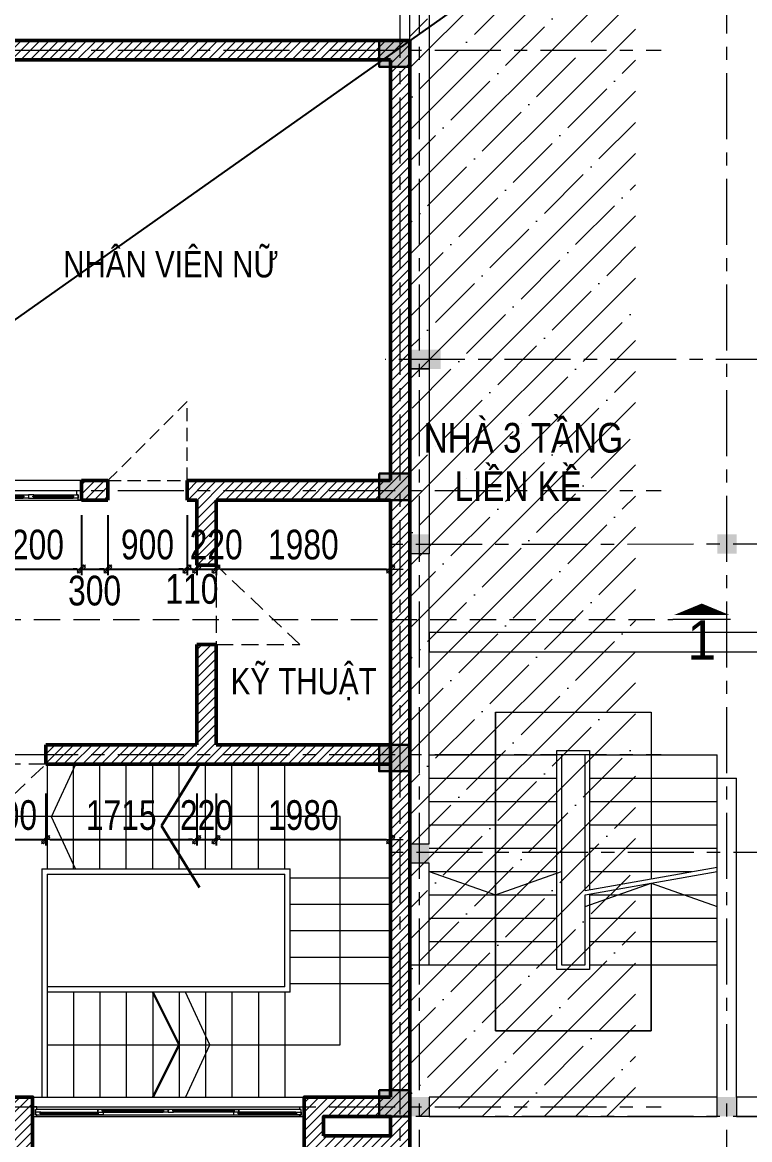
# Model space of a CAD drawing. Header units: millimetres. Extents: x 1109421 to 1726579, y -247837 to 144927.
# Drawn here: x 1584043 to 1592302, y -213094 to -200406 of the extents above; entities that cross this region are included whole.
import ezdxf
from ezdxf.enums import TextEntityAlignment as Align

# ---------------------------------------------------------------- set-up
doc = ezdxf.new("R2010")
doc.units = ezdxf.units.MM
doc.header["$LTSCALE"] = 600
doc.header["$MEASUREMENT"] = 0
for name, pattern in [('00_Hidden', [2.4, 1.6, -0.8]), ('CENTER', [2, 1.25, -0.25, 0.25, -0.25]), ('HIDDEN', [0.375, 0.25, -0.125])]:
    doc.linetypes.add(name, pattern=pattern)
doc.layers.get('0').update_dxf_attribs({"lineweight": 0})
doc.layers.get('Defpoints').update_dxf_attribs({"lineweight": 0})
for name, color, linetype, lineweight in [('0.15_Cua', 144, 'Continuous', 15), ('cat1', 30, 'Continuous', 50), ('cat2', 22, 'Continuous', 30), ('dim', 144, 'Continuous', 13), ('hatch1', 136, 'Continuous', 9), ('LC Dim', 8, 'Continuous', 18), ('LC Khac', 4, 'Continuous', 9), ('LC MANH DUT', 35, 'HIDDEN', 5), ('LC Text2', 7, 'Continuous', 25), ('Noi that', 35, 'Continuous', 9), ('thay1', 63, 'Continuous', 18), ('truc', 76, 'CENTER', 9)]:
    doc.layers.add(name, color=color, linetype=linetype, lineweight=lineweight)
doc.layers.add('KCS_Plotter', color=11, linetype='Continuous', plot=False)
doc.styles.add('HOATBIF', font='hoatbif.shx', dxfattribs={"width": 0.8})
doc.styles.add('LC 1', font='VHAVANB.TTF')
doc.styles.add('T2', font='VHARIAL.TTF', dxfattribs={"width": 0.8})
doc.dimstyles.new('1-135', dxfattribs={"dimscale": 135, "dimtxt": 2.5, "dimasz": 0.35, "dimexe": 0.5, "dimexo": 0, "dimgap": 0.8, "dimtad": 1, "dimdec": 0, "dimzin": 0, "dimdsep": 46, "dimtxsty": 'HOATBIF', "dimblk1": 'DOT', "dimblk2": 'DOT', "dimsah": 1, "dimcen": -1, "dimdle": 1, "dimclrd": 256, "dimclre": 256, "dimclrt": 4, "dimadec": 3, "dimazin": 2, "dimtfac": 0.333333, "dimtdec": 0, "dimtix": 1, "dimtmove": 2, "dimatfit": 3, "dimldrblk": 'DOT', "dimfxl": 1, "dimtvp": 0.833333, "dimtolj": 1, "dimtzin": 0, "dimarcsym": 0})

# ---------------------------------------------------------------- blocks, each defined once
blk = doc.blocks.new('t 2')
at = {"layer": 'LC Khac'}
for points in [[(-3600, -7448), (-3600, -7228), (-3250, -7228), (-3250, -7448)], [(-3380, -9544), (-3600, -9544), (-3600, -9324), (-3380, -9324)], [(110, -9544), (-110, -9544), (-110, -9324), (110, -9324)], [(-3380, -13058), (-3600, -13058), (-3600, -12838), (-3380, -12838)], [(-3380, -15934), (-3600, -15934), (-3600, -15714), (-3380, -15714)], [(110, -15934), (-110, -15934), (-110, -15714), (110, -15714)]]:
    blk.add_hatch(color=256, dxfattribs=at).paths.add_polyline_path(points)
at = {"layer": 'LC Khac', "ltscale": 5}
for p, q in [((-2630, -11344), (-2630, -14964)), ((-3380, -11829), (-1930, -11829)), ((-1880, -11829), (-1880, -14214)), ((-1880, -11829), (-1880, -11829)), ((-1610, -11829), (-1880, -11829)), ((-1610, -13369), (-1610, -11829)), ((-1560, -11829), (-110, -11829)), ((-110, -12094), (-110, -11829)), ((-3380, -12094), (-1930, -12094)), ((-1880, -12094), (-1880, -12094)), ((-1560, -12094), (-110, -12094)), ((-110, -15714), (-110, -12094)), ((-110, -12094), (110, -12094)), ((110, -15714), (110, -12094)), ((-3380, -12359), (-1930, -12359)), ((-1880, -12359), (-1880, -12359)), ((-1560, -12359), (-110, -12359)), ((-3380, -12624), (-1930, -12624)), ((-1560, -12624), (-110, -12624)), ((-3380, -12889), (-1930, -12889)), ((-1560, -12889), (-110, -12889)), ((-3380, -13154), (-1930, -13154)), ((-1610, -13369), (-110, -13104)), ((-1610, -13419), (-110, -13154)), ((-1560, -13154), (-398, -13154)), ((-3380, -13419), (-1930, -13419)), ((-1610, -14214), (-1610, -13419)), ((-1560, -13419), (-110, -13419)), ((-860, -14964), (-860, -13419)), ((-3380, -13684), (-1930, -13684)), ((-1560, -13684), (-110, -13684)), ((-3380, -13949), (-1930, -13949)), ((-1560, -13949), (-110, -13949)), ((-3380, -14214), (-1930, -14214)), ((-1880, -14214), (-1610, -14214)), ((-1560, -14214), (-110, -14214)), ((-1560, -14214), (-110, -14214)), ((-2630, -14964), (-860, -14964))]:
    blk.add_line(p, q, dxfattribs=at)
for points in [[(-3381, -7444), (-3601, -7444), (-3601, -1637), (-3381, -1637)], [(-3601, -7444), (-3380, -7444), (-3380, -9544), (-3601, -9544)], [(-3600, -12838), (-3380, -12838), (-3380, -9544), (-3600, -9544)], [(-3600, -13058), (-3600, -14214), (-3380, -14214), (-3380, -13058)], [(-3380, -15934), (-110, -15934), (-110, -15714), (-3380, -15714)], [(110, -15934), (1145, -15934), (1145, -15714), (110, -15714)]]:
    blk.add_lwpolyline(points, close=True, dxfattribs=at)
for points in [[(2019, -10438), (-3380, -10438), (-3380, -10658), (2019, -10658)], [(-860, -13287), (-860, -14964), (-2630, -14964), (-2630, -11344), (-860, -11344), (-860, -13236)], [(-1560, -13411), (-1560, -14264), (-1930, -14264), (-1930, -11779), (-1560, -11779), (-1560, -13360)], [(-3380, -13154), (-2630, -13419), (-1880, -13154)], [(-1610, -13552), (-860, -13287), (-110, -13552)]]:
    blk.add_lwpolyline(points, dxfattribs=at)
at = {"layer": 'truc'}
for p, q in [((-3490, -16837), (-3490, 0)), ((0, -16837), (0, 0)), ((1825, -7337), (-3881, -7338)), ((2019, -9437), (-3881, -9438)), ((2023, -12938), (-3881, -12938)), ((2019, -15934), (-3600, -15934))]:
    blk.add_line(p, q, dxfattribs=at)
blk = doc.blocks.new('*U611')
for p, q in [((50, 0), (3035, 0)), ((50, -110), (3035, -110)), ((95, -20), (741, -20)), ((801, -50), (1482, -50)), ((801, -80), (1482, -80)), ((2284, -50), (1602, -50)), ((2284, -80), (1602, -80)), ((2990, -20), (2344, -20)), ((2990, -50), (2344, -50))]:
    blk.add_line(p, q)
at = {"color": 8, "lineweight": 5}
for p, q in [((50, -20), (3035, -20)), ((3035, -80), (50, -80)), ((95, -30), (741, -30)), ((95, -40), (741, -40)), ((95, -50), (741, -50)), ((801, -60), (1482, -60)), ((801, -70), (1482, -70)), ((2284, -60), (1602, -60)), ((2284, -70), (1602, -70)), ((2990, -30), (2344, -30)), ((2990, -40), (2344, -40))]:
    blk.add_line(p, q, dxfattribs=at)
for points in [[(50, -20), (35, -20), (35, -80), (50, -80), (50, -110), (0, -110), (0, 0), (0, 0), (0, 0), (50, 0), (50, -20), (35, -20)], [(3035, -20), (3050, -20), (3050, -80), (3035, -80), (3035, -110), (3085, -110), (3085, 0), (3085, 0), (3085, 0), (3035, 0), (3035, -20), (3050, -20)], [(95, -40), (95, -50), (35, -50), (35, -20), (95, -20), (95, -30), (85, -30), (85, -40), (95, -40)], [(741, -40), (741, -50), (801, -50), (801, -20), (741, -20), (741, -30), (751, -30), (751, -40), (741, -40)], [(801, -70), (801, -80), (741, -80), (741, -50), (801, -50), (801, -60), (791, -60), (791, -70), (801, -70)], [(741, -50), (741, -80), (756, -80)], [(1482, -70), (1482, -80), (1542, -80), (1542, -50), (1482, -50), (1482, -60), (1492, -60), (1492, -70), (1482, -70)], [(1542, -50), (1542, -80), (1527, -80)], [(1542, -50), (1542, -80), (1557, -80)], [(1602, -70), (1602, -80), (1542, -80), (1542, -50), (1602, -50), (1602, -60), (1592, -60), (1592, -70), (1602, -70)], [(2344, -40), (2344, -50), (2284, -50), (2284, -20), (2344, -20), (2344, -30), (2334, -30), (2334, -40), (2344, -40)], [(2284, -70), (2284, -80), (2344, -80), (2344, -50), (2284, -50), (2284, -60), (2294, -60), (2294, -70), (2284, -70)], [(2344, -50), (2344, -80), (2329, -80)], [(2990, -40), (2990, -50), (3050, -50), (3050, -20), (2990, -20), (2990, -30), (3000, -30), (3000, -40), (2990, -40)]]:
    blk.add_lwpolyline(points)
for centre, start, end in [((94, -32), 14.2151, 83.5658), ((94, -38), 276.4342, 345.7849), ((742, -32), 96.4342, 165.7849), ((742, -38), 194.2151, 263.5658), ((800, -62), 14.2151, 83.5658), ((800, -68), 276.4342, 345.7849), ((1483, -62), 96.4342, 165.7849), ((1483, -68), 194.2151, 263.5658), ((1602, -62), 14.2151, 83.5658), ((1602, -68), 276.4342, 345.7849), ((2285, -62), 96.4342, 165.7849), ((2285, -68), 194.2151, 263.5658), ((2343, -32), 14.2151, 83.5658), ((2343, -38), 276.4342, 345.7849), ((2991, -32), 96.4342, 165.7849), ((2991, -38), 194.2151, 263.5658)]:
    blk.add_arc(centre, 8.25, start, end, dxfattribs=at)
blk = doc.blocks.new('DOT')
at = {"layer": 'dim'}
for p, q in [((-3, 0), (3, 0)), ((-1, -1), (1, 1))]:
    blk.add_line(p, q, dxfattribs=at)
blk.add_lwpolyline([(0.5, 1), (-1, -0.5), (-0.5, -1), (1, 0.5)], close=True, dxfattribs=at)
blk = doc.blocks.new('*D1404')
at = {"layer": 'Defpoints', "color": 0, "transparency": 16777216}
for p in [(1583514, -206003), (1584714, -206003), (1584714, -206615)]:
    blk.add_point(p, dxfattribs=at)
at = {"layer": 'dim', "lineweight": -2, "transparency": 16777216}
for p, q in [((1583514, -206003), (1583514, -206682)), ((1584714, -206003), (1584714, -206682)), ((1583561, -206615), (1584667, -206615))]:
    blk.add_line(p, q, dxfattribs=at)
at = {"layer": 'dim', "lineweight": -2, "transparency": 16777216, "xscale": 47.25, "yscale": 47.25, "zscale": 47.25, "rotation": 180}
blk.add_blockref('DOT', (1583514, -206615), dxfattribs=at)
at = {"layer": 'dim', "lineweight": -2, "transparency": 16777216, "xscale": 47.25, "yscale": 47.25, "zscale": 47.25}
blk.add_blockref('DOT', (1584714, -206615), dxfattribs=at)
at = {"layer": 'dim', "color": 4, "transparency": 16777216, "insert": (1584114, -206338), "char_height": 337.5, "attachment_point": 5, "style": 'HOATBIF'}
blk.add_mtext('\\A1;1200', dxfattribs=at)
blk = doc.blocks.new('_Dot')
at = {"color": 0, "linetype": 'ByBlock', "lineweight": -2}
blk.add_line((-0.5, 0), (-1, 0), dxfattribs=at)
at = {"color": 0, "linetype": 'ByBlock', "const_width": 0.5}
blk.add_lwpolyline([(-0.25, 0, 1), (0.25, 0, 1)], format="xyb", close=True, dxfattribs=at)
blk = doc.blocks.new('*D1405')
at = {"layer": 'Defpoints', "color": 0, "transparency": 16777216}
for p in [(1584714, -206003), (1585014, -206003), (1585014, -206615)]:
    blk.add_point(p, dxfattribs=at)
at = {"layer": 'dim', "lineweight": -2, "transparency": 16777216}
for p, q in [((1584714, -206003), (1584714, -206682)), ((1585014, -206003), (1585014, -206682)), ((1584667, -206615), (1584619, -206615)), ((1584714, -206615), (1585014, -206615)), ((1585061, -206615), (1585108, -206615))]:
    blk.add_line(p, q, dxfattribs=at)
at = {"layer": 'dim', "lineweight": -2, "transparency": 16777216, "xscale": 47.25, "yscale": 47.25, "zscale": 47.25}
blk.add_blockref('DOT', (1584714, -206615), dxfattribs=at)
at = {"layer": 'dim', "lineweight": -2, "transparency": 16777216, "xscale": 47.25, "yscale": 47.25, "zscale": 47.25, "rotation": 180}
blk.add_blockref('DOT', (1585014, -206615), dxfattribs=at)
at = {"layer": 'dim', "color": 4, "transparency": 16777216, "insert": (1584864, -206861), "char_height": 337.5, "attachment_point": 5, "style": 'HOATBIF'}
blk.add_mtext('\\A1;300', dxfattribs=at)
blk = doc.blocks.new('*D1406')
at = {"layer": 'Defpoints', "color": 0, "transparency": 16777216}
for p in [(1585014, -206003), (1585914, -206003), (1585914, -206615)]:
    blk.add_point(p, dxfattribs=at)
at = {"layer": 'dim', "lineweight": -2, "transparency": 16777216}
for p, q in [((1585014, -206003), (1585014, -206682)), ((1585914, -206003), (1585914, -206682)), ((1584967, -206615), (1584919, -206615)), ((1585014, -206615), (1585914, -206615)), ((1585961, -206615), (1586008, -206615))]:
    blk.add_line(p, q, dxfattribs=at)
at = {"layer": 'dim', "lineweight": -2, "transparency": 16777216, "xscale": 47.25, "yscale": 47.25, "zscale": 47.25}
blk.add_blockref('DOT', (1585014, -206615), dxfattribs=at)
at = {"layer": 'dim', "lineweight": -2, "transparency": 16777216, "xscale": 47.25, "yscale": 47.25, "zscale": 47.25, "rotation": 180}
blk.add_blockref('DOT', (1585914, -206615), dxfattribs=at)
at = {"layer": 'dim', "color": 4, "transparency": 16777216, "insert": (1585464, -206338), "char_height": 337.5, "attachment_point": 5, "style": 'HOATBIF'}
blk.add_mtext('\\A1;900', dxfattribs=at)
blk = doc.blocks.new('*D1407')
at = {"layer": 'Defpoints', "color": 0, "transparency": 16777216}
for p in [(1585914, -206003), (1586024, -206003), (1586024, -206615)]:
    blk.add_point(p, dxfattribs=at)
at = {"layer": 'dim', "lineweight": -2, "transparency": 16777216}
for p, q in [((1585914, -206003), (1585914, -206682)), ((1586024, -206003), (1586024, -206682)), ((1585867, -206615), (1585819, -206615)), ((1585914, -206615), (1586024, -206615)), ((1586071, -206615), (1586118, -206615))]:
    blk.add_line(p, q, dxfattribs=at)
at = {"layer": 'dim', "lineweight": -2, "transparency": 16777216, "xscale": 47.25, "yscale": 47.25, "zscale": 47.25}
blk.add_blockref('DOT', (1585914, -206615), dxfattribs=at)
at = {"layer": 'dim', "lineweight": -2, "transparency": 16777216, "xscale": 47.25, "yscale": 47.25, "zscale": 47.25, "rotation": 180}
blk.add_blockref('DOT', (1586024, -206615), dxfattribs=at)
at = {"layer": 'dim', "color": 4, "transparency": 16777216, "insert": (1585969, -206842), "char_height": 337.5, "attachment_point": 5, "style": 'HOATBIF'}
blk.add_mtext('\\A1;110', dxfattribs=at)
blk = doc.blocks.new('*D1408')
at = {"layer": 'Defpoints', "color": 0, "transparency": 16777216}
for p in [(1586024, -206003), (1586244, -206003), (1586244, -206615)]:
    blk.add_point(p, dxfattribs=at)
at = {"layer": 'dim', "lineweight": -2, "transparency": 16777216}
for p, q in [((1586024, -206003), (1586024, -206682)), ((1586244, -206003), (1586244, -206682)), ((1585977, -206615), (1585929, -206615)), ((1586024, -206615), (1586244, -206615)), ((1586291, -206615), (1586338, -206615))]:
    blk.add_line(p, q, dxfattribs=at)
at = {"layer": 'dim', "lineweight": -2, "transparency": 16777216, "xscale": 47.25, "yscale": 47.25, "zscale": 47.25}
blk.add_blockref('DOT', (1586024, -206615), dxfattribs=at)
at = {"layer": 'dim', "lineweight": -2, "transparency": 16777216, "xscale": 47.25, "yscale": 47.25, "zscale": 47.25, "rotation": 180}
blk.add_blockref('DOT', (1586244, -206615), dxfattribs=at)
at = {"layer": 'dim', "color": 4, "transparency": 16777216, "insert": (1586244, -206338), "char_height": 337.5, "attachment_point": 5, "style": 'HOATBIF'}
blk.add_mtext('\\A1;220', dxfattribs=at)
blk = doc.blocks.new('*D1409')
at = {"layer": 'Defpoints', "color": 0, "transparency": 16777216}
for p in [(1586244, -206003), (1588224, -206003), (1588224, -206615)]:
    blk.add_point(p, dxfattribs=at)
at = {"layer": 'dim', "lineweight": -2, "transparency": 16777216}
for p, q in [((1586244, -206003), (1586244, -206682)), ((1588224, -206003), (1588224, -206682)), ((1586291, -206615), (1588177, -206615))]:
    blk.add_line(p, q, dxfattribs=at)
at = {"layer": 'dim', "lineweight": -2, "transparency": 16777216, "xscale": 47.25, "yscale": 47.25, "zscale": 47.25, "rotation": 180}
blk.add_blockref('DOT', (1586244, -206615), dxfattribs=at)
at = {"layer": 'dim', "lineweight": -2, "transparency": 16777216, "xscale": 47.25, "yscale": 47.25, "zscale": 47.25}
blk.add_blockref('DOT', (1588224, -206615), dxfattribs=at)
at = {"layer": 'dim', "color": 4, "transparency": 16777216, "insert": (1587234, -206338), "char_height": 337.5, "attachment_point": 5, "style": 'HOATBIF'}
blk.add_mtext('\\A1;1980', dxfattribs=at)
blk = doc.blocks.new('*U600')
for p, q in [((35, 0), (1165, 0)), ((50, -110), (1150, -110)), ((660, -20), (1105, -20)), ((660, -60), (1105, -60))]:
    blk.add_line(p, q)
at = {"color": 8, "lineweight": 5}
for p, q in [((95, -20), (540, -20)), ((95, -35), (540, -35)), ((95, -45), (540, -45)), ((95, -60), (540, -60)), ((660, -20), (1105, -20)), ((660, -35), (1105, -35)), ((660, -45), (1105, -45)), ((660, -60), (1105, -60))]:
    blk.add_line(p, q, dxfattribs=at)
for points in [[(0, 0), (35, 0), (35, -60), (50, -60), (50, -110), (0, -110), (0, 0)], [(1200, 0), (1165, 0), (1165, -60), (1150, -60), (1150, -110), (1200, -110), (1200, 0)], [(660, -45), (660, -60), (600, -60), (600, -20), (660, -20), (660, -35), (650, -35), (650, -45), (660, -45)], [(1105, -45), (1105, -60), (1165, -60), (1165, -20), (1105, -20), (1105, -35), (1115, -35), (1115, -45), (1105, -45)]]:
    blk.add_lwpolyline(points)
for points in [[(35, -20), (95, -20), (95, -35), (85, -35), (85, -45), (95, -45), (95, -60), (35, -60)], [(600, -20), (540, -20), (540, -35), (550, -35), (550, -45), (540, -45), (540, -60), (600, -60)]]:
    blk.add_lwpolyline(points, close=True)
for points in [[(95, -29, -0.312187), (102, -35, -0.312187)], [(95, -51, 0.312187), (102, -45, 0.312187)], [(540, -29, 0.312187), (533, -35, 0.312187)], [(540, -51, -0.312187), (533, -45, -0.312187)]]:
    blk.add_lwpolyline(points, format="xyb", dxfattribs=at)
for centre, start, end in [((659, -37), 14.2151, 83.5658), ((659, -43), 276.4342, 345.7849), ((1106, -37), 96.4342, 165.7849), ((1106, -43), 194.2151, 263.5658)]:
    blk.add_arc(centre, 8.25, start, end, dxfattribs=at)
blk = doc.blocks.new('cat11')
at = {"layer": 'LC Khac', "color": 1, "ltscale": 2}
blk.add_line((0, 0), (0, 485.5), dxfattribs=at)
blk.add_lwpolyline([(-134, 242.7, 0, 471.4, 0), (-36.6, 242.7, 275, 275, 0)], format="xyseb", dxfattribs=at)
at = {"ltscale": 2, "style": 'LC 1'}
blk.add_attdef('A', text='', height=330, dxfattribs=at).set_placement((178.5, 242.7), align=Align.MIDDLE_CENTER)
blk = doc.blocks.new('*D1423')
at = {"layer": 'Defpoints', "color": 0, "transparency": 16777216}
for p in [(1583309, -209162), (1584309, -209162), (1584309, -209687)]:
    blk.add_point(p, dxfattribs=at)
at = {"layer": 'dim', "lineweight": -2, "transparency": 16777216}
for p, q in [((1583309, -209162), (1583309, -209754)), ((1584309, -209162), (1584309, -209754)), ((1583262, -209687), (1583214, -209687)), ((1583309, -209687), (1584309, -209687)), ((1584356, -209687), (1584403, -209687))]:
    blk.add_line(p, q, dxfattribs=at)
at = {"layer": 'dim', "lineweight": -2, "transparency": 16777216, "xscale": 47.25, "yscale": 47.25, "zscale": 47.25}
blk.add_blockref('DOT', (1583309, -209687), dxfattribs=at)
at = {"layer": 'dim', "lineweight": -2, "transparency": 16777216, "xscale": 47.25, "yscale": 47.25, "zscale": 47.25, "rotation": 180}
blk.add_blockref('DOT', (1584309, -209687), dxfattribs=at)
at = {"layer": 'dim', "color": 4, "transparency": 16777216, "insert": (1583809, -209410), "char_height": 337.5, "attachment_point": 5, "style": 'HOATBIF'}
blk.add_mtext('\\A1;1000', dxfattribs=at)
blk = doc.blocks.new('*D1424')
at = {"layer": 'Defpoints', "color": 0, "transparency": 16777216}
for p in [(1584309, -209162), (1586024, -209162), (1586024, -209687)]:
    blk.add_point(p, dxfattribs=at)
at = {"layer": 'dim', "lineweight": -2, "transparency": 16777216}
for p, q in [((1584309, -209162), (1584309, -209754)), ((1586024, -209162), (1586024, -209754)), ((1584356, -209687), (1585977, -209687))]:
    blk.add_line(p, q, dxfattribs=at)
at = {"layer": 'dim', "lineweight": -2, "transparency": 16777216, "xscale": 47.25, "yscale": 47.25, "zscale": 47.25, "rotation": 180}
blk.add_blockref('DOT', (1584309, -209687), dxfattribs=at)
at = {"layer": 'dim', "lineweight": -2, "transparency": 16777216, "xscale": 47.25, "yscale": 47.25, "zscale": 47.25}
blk.add_blockref('DOT', (1586024, -209687), dxfattribs=at)
at = {"layer": 'dim', "color": 4, "transparency": 16777216, "insert": (1585166, -209410), "char_height": 337.5, "attachment_point": 5, "style": 'HOATBIF'}
blk.add_mtext('\\A1;1715', dxfattribs=at)
blk = doc.blocks.new('*D1425')
at = {"layer": 'Defpoints', "color": 0, "transparency": 16777216}
for p in [(1586024, -209162), (1586244, -209162), (1586244, -209687)]:
    blk.add_point(p, dxfattribs=at)
at = {"layer": 'dim', "lineweight": -2, "transparency": 16777216}
for p, q in [((1586024, -209162), (1586024, -209754)), ((1586244, -209162), (1586244, -209754)), ((1585977, -209687), (1585929, -209687)), ((1586024, -209687), (1586244, -209687)), ((1586291, -209687), (1586338, -209687))]:
    blk.add_line(p, q, dxfattribs=at)
at = {"layer": 'dim', "lineweight": -2, "transparency": 16777216, "xscale": 47.25, "yscale": 47.25, "zscale": 47.25}
blk.add_blockref('DOT', (1586024, -209687), dxfattribs=at)
at = {"layer": 'dim', "lineweight": -2, "transparency": 16777216, "xscale": 47.25, "yscale": 47.25, "zscale": 47.25, "rotation": 180}
blk.add_blockref('DOT', (1586244, -209687), dxfattribs=at)
at = {"layer": 'dim', "color": 4, "transparency": 16777216, "insert": (1586134, -209410), "char_height": 337.5, "attachment_point": 5, "style": 'HOATBIF'}
blk.add_mtext('\\A1;220', dxfattribs=at)
blk = doc.blocks.new('*D1426')
at = {"layer": 'Defpoints', "color": 0, "transparency": 16777216}
for p in [(1586244, -209162), (1588224, -209162), (1588224, -209687)]:
    blk.add_point(p, dxfattribs=at)
at = {"layer": 'dim', "lineweight": -2, "transparency": 16777216}
for p, q in [((1586244, -209162), (1586244, -209754)), ((1588224, -209162), (1588224, -209754)), ((1586291, -209687), (1588177, -209687))]:
    blk.add_line(p, q, dxfattribs=at)
at = {"layer": 'dim', "lineweight": -2, "transparency": 16777216, "xscale": 47.25, "yscale": 47.25, "zscale": 47.25, "rotation": 180}
blk.add_blockref('DOT', (1586244, -209687), dxfattribs=at)
at = {"layer": 'dim', "lineweight": -2, "transparency": 16777216, "xscale": 47.25, "yscale": 47.25, "zscale": 47.25}
blk.add_blockref('DOT', (1588224, -209687), dxfattribs=at)
at = {"layer": 'dim', "color": 4, "transparency": 16777216, "insert": (1587234, -209410), "char_height": 337.5, "attachment_point": 5, "style": 'HOATBIF'}
blk.add_mtext('\\A1;1980', dxfattribs=at)
blk = doc.blocks.new('COT BT')
at = {"layer": 'cat2', "ltscale": 2}
h = blk.add_hatch(color=256, dxfattribs=at)
h.dxf.hatch_style = 1
h.paths.add_polyline_path([(240, 190), (-110, 190), (-110, -110), (240, -110)])
blk.add_lwpolyline([(-110, 190), (240, 190), (240, -110), (-110, -110)], close=True, dxfattribs=at)

msp = doc.modelspace()

# ---------------------------------------------------------------- hatches: boundary and pattern name
at = {"layer": 'hatch1'}
h = msp.add_hatch(dxfattribs=at)
h.set_pattern_fill('ANSI35', color=256, scale=2000)
h.set_pattern_definition([(45, (-501562.45, -255874.6), (-353.55339, 353.55339), []), (45, (-501208.9, -255874.6), (-353.55339, 353.55339), [625, -125, 0, -125])])
h.paths.add_polyline_path([(1591005.6, -198533.3), (1588443.8, -198533.3), (1588443.8, -212830.3), (1591005.6, -212830.3)])
h.paths.add_polyline_path([(1588877, -205939.1), (1590564.6, -205939.1), (1590564.6, -205216), (1588877, -205216)], flags=24)
h.paths.add_polyline_path([(1588478.9, -205419.6), (1590986.2, -205419.6), (1590986.2, -204688.2), (1588478.9, -204688.2)], flags=24)
h = msp.add_hatch(dxfattribs=at)
h.set_pattern_fill('ANSI31', color=256, scale=600)
h.set_pattern_definition([(45, (-475069.9, -175305.75), (-53.0330086, 53.0330086), [])])
h.paths.add_polyline_path([(1588443.8, -200610.3), (1546423.8, -200610.3), (1546423.8, -206120.3), (1546643.8, -206120.3), (1546643.8, -200830.3), (1548883.8, -200830.3), (1548883.8, -206620.3), (1549103.8, -206620.3), (1549103.8, -200830.3), (1558423.8, -200830.3), (1558423.8, -206020.3), (1558643.8, -206020.3), (1558643.8, -205830.3), (1561923.8, -205830.3), (1561923.8, -205720.3), (1558643.8, -205720.3), (1558643.8, -200830.3), (1563143.8, -200830.3), (1563143.8, -205720.3), (1562923.8, -205720.3), (1562923.8, -205830.3), (1563765.6, -205830.3), (1563985.6, -205610.3), (1563363.8, -205610.3), (1563363.8, -200830.3), (1565823.8, -200830.3), (1565823.8, -205610.3), (1565145.6, -205610.3), (1565365.6, -205830.3), (1568253.8, -205830.3), (1568253.8, -205720.3), (1566043.8, -205720.3), (1566043.8, -200830.3), (1571023.8, -200830.3), (1571023.8, -205720.3), (1571243.8, -205720.3), (1571243.8, -200830.3), (1574068.8, -200830.3), (1574068.8, -203830.3), (1572968.8, -203830.3), (1572968.8, -204710.3), (1573078.8, -204710.3), (1573078.8, -203940.3), (1575078.8, -203940.3), (1575078.8, -204710.3), (1575188.8, -204710.3), (1575188.8, -203830.3), (1574288.8, -203830.3), (1574288.8, -200830.3), (1577023.8, -200830.3), (1577023.8, -205720.3), (1575188.8, -205720.3), (1575188.8, -205610.3), (1575078.8, -205610.3), (1575078.8, -205830.3), (1577568.8, -205830.3), (1577568.8, -205610.3), (1577243.8, -205610.3), (1577243.8, -200830.3), (1580078.8, -200830.3), (1580078.8, -205610.3), (1579968.8, -205610.3), (1579968.8, -205830.3), (1580078.8, -205830.3), (1580448.8, -205830.3), (1580448.8, -205610.3), (1580188.8, -205610.3), (1580188.8, -200830.3), (1583078.8, -200830.3), (1583078.8, -205610.3), (1582848.8, -205610.3), (1582848.8, -205830.3), (1583513.8, -205830.3), (1583513.8, -205610.3), (1583188.8, -205610.3), (1583188.8, -200830.3), (1588223.8, -200830.3), (1588223.8, -205610.3), (1585913.8, -205610.3), (1585913.8, -205830.3), (1586023.8, -205830.3), (1586023.8, -206570.3), (1586243.8, -206570.3), (1586243.8, -205830.3), (1588223.8, -205830.3), (1588223.8, -212610.3), (1587243.8, -212610.3), (1587243.8, -213270.3), (1588443.8, -213270.3), (1588443.8, -212610.3)])
h.paths.add_polyline_path([(1587463.8, -212830.3), (1588223.8, -212830.3), (1588223.8, -213050.3), (1587463.8, -213050.3)], flags=16)
h.paths.add_polyline_path([(1573078.8, -205610.3), (1572968.8, -205610.3), (1572968.8, -205720.3), (1569553.8, -205720.3), (1569553.8, -205830.3), (1573078.8, -205830.3)], flags=17)
h.paths.add_polyline_path([(1579068.8, -205610.3), (1578768.8, -205610.3), (1578768.8, -205830.3), (1579068.8, -205830.3)], flags=17)
h.paths.add_polyline_path([(1581948.8, -205610.3), (1581648.8, -205610.3), (1581648.8, -205830.3), (1581948.8, -205830.3)], flags=17)
h.paths.add_polyline_path([(1585013.8, -205610.3), (1584713.8, -205610.3), (1584713.8, -205830.3), (1585013.8, -205830.3)], flags=17)
h.paths.add_polyline_path([(1586243.8, -207470.3), (1586023.8, -207470.3), (1586023.8, -208610.3), (1584308.8, -208610.3), (1584308.8, -208830.3), (1588223.8, -208830.3), (1588223.8, -208610.3), (1586243.8, -208610.3)], flags=17)
h.paths.add_polyline_path([(1584158.8, -212610.3), (1583133.8, -212610.3), (1583133.8, -208830.3), (1583308.8, -208830.3), (1583308.8, -208610.3), (1582853.8, -208610.3), (1582853.8, -208830.3), (1583023.8, -208830.3), (1583023.8, -212610.3), (1582558.8, -212610.3), (1582558.8, -212830.3), (1582958.8, -212830.3), (1582958.8, -213270.3), (1584158.8, -213270.3)])
h.paths.add_polyline_path([(1583173.3, -212830.3), (1583933.3, -212830.3), (1583933.3, -213050.3), (1583173.3, -213050.3)], flags=16)
h.paths.add_polyline_path([(1580453.8, -208610.3), (1579968.8, -208610.3), (1579968.8, -208830.3), (1580078.8, -208830.3), (1580078.8, -212610.3), (1580188.8, -212610.3), (1580188.8, -208830.3), (1580453.8, -208830.3)], flags=17)
h.paths.add_polyline_path([(1577568.8, -208610.3), (1576858.8, -208610.3), (1576858.8, -208830.3), (1577078.8, -208830.3), (1577078.8, -212610.3), (1577188.8, -212610.3), (1577188.8, -208830.3), (1577568.8, -208830.3)], flags=17)
h.paths.add_polyline_path([(1579068.8, -208610.3), (1578768.8, -208610.3), (1578768.8, -208830.3), (1579068.8, -208830.3)], flags=17)
h.paths.add_polyline_path([(1581953.8, -208610.3), (1581653.8, -208610.3), (1581653.8, -208830.3), (1581953.8, -208830.3)], flags=17)
h.paths.add_polyline_path([(1577973.8, -212610.3), (1577573.8, -212610.3), (1576693.8, -212610.3), (1576293.8, -212610.3), (1576293.8, -212830.3), (1576693.8, -212830.3), (1576693.8, -213050.3), (1577573.8, -213050.3), (1577573.8, -212830.3), (1577973.8, -212830.3)], flags=17)
h.paths.add_polyline_path([(1575558.8, -208610.3), (1570738.8, -208610.3), (1570738.8, -208830.3), (1575558.8, -208830.3)], flags=17)
h.paths.add_polyline_path([(1569438.8, -208610.3), (1568533.8, -208610.3), (1568533.8, -212610.3), (1568643.8, -212610.3), (1568643.8, -208830.3), (1569438.8, -208830.3)], flags=17)
h.paths.add_polyline_path([(1571573.8, -212830.3), (1571973.8, -212830.3), (1571973.8, -212610.3), (1571573.8, -212610.3), (1570693.8, -212610.3), (1570693.8, -212830.3), (1570693.8, -213050.3), (1571573.8, -213050.3)], flags=17)
h.paths.add_polyline_path([(1566373.8, -212610.3), (1565493.8, -212610.3), (1565493.8, -212830.3), (1565493.8, -213050.3), (1566373.8, -213050.3)], flags=17)
h.paths.add_polyline_path([(1563693.8, -212610.3), (1562813.8, -212610.3), (1562413.8, -212610.3), (1562413.8, -212830.3), (1562813.8, -212830.3), (1562813.8, -213050.3), (1563693.8, -213050.3), (1563693.8, -212830.3)], flags=17)
h.paths.add_polyline_path([(1558973.8, -212830.3), (1559373.8, -212830.3), (1559373.8, -212610.3), (1558973.8, -212610.3), (1558643.8, -212610.3), (1558643.8, -208420.3), (1558423.8, -208420.3), (1558423.8, -212610.3), (1558093.8, -212610.3), (1557693.8, -212610.3), (1557693.8, -212830.3), (1558093.8, -212830.3), (1558093.8, -213050.3), (1558973.8, -213050.3)], flags=17)
h.paths.add_polyline_path([(1553373.8, -212610.3), (1552973.8, -212610.3), (1552093.8, -212610.3), (1551693.8, -212610.3), (1551693.8, -212830.3), (1552093.8, -212830.3), (1552093.8, -213050.3), (1552973.8, -213050.3), (1552973.8, -212830.3), (1553373.8, -212830.3)], flags=17)
h.paths.add_polyline_path([(1547703.8, -212610.3), (1547303.8, -212610.3), (1546643.8, -212610.3), (1546643.8, -208320.3), (1546423.8, -208320.3), (1546423.8, -212830.3), (1546423.8, -213050.3), (1547303.8, -213050.3), (1547303.8, -212830.3), (1547703.8, -212830.3)], flags=17)
h.paths.add_polyline_path([(1549103.8, -207920.3), (1548883.8, -207920.3), (1548883.8, -212610.3), (1549103.8, -212610.3)], flags=17)

# ---------------------------------------------------------------- linework, layer by layer
at = {"layer": 'cat1'}
for p, q in [((1546423.8, -200610.3), (1588443.8, -200610.3)), ((1588443.8, -200610.3), (1588443.8, -212610.3)), ((1583188.8, -200830.3), (1588223.8, -200830.3)), ((1588223.8, -205610.3), (1588223.8, -200830.3)), ((1584713.8, -205610.3), (1584713.8, -205830.3)), ((1584713.8, -205610.3), (1585013.8, -205610.3)), ((1585013.8, -205610.3), (1585013.8, -205830.3)), ((1585913.8, -205610.3), (1585913.8, -205830.3)), ((1585913.8, -205610.3), (1588223.8, -205610.3)), ((1585013.8, -205830.3), (1584713.8, -205830.3)), ((1586023.8, -205830.3), (1585913.8, -205830.3)), ((1586023.8, -206570.3), (1586023.8, -205830.3)), ((1586243.8, -206570.3), (1586243.8, -205830.3)), ((1588223.8, -205830.3), (1586243.8, -205830.3)), ((1588223.8, -212610.3), (1588223.8, -205830.3)), ((1586023.8, -206570.3), (1586243.8, -206570.3)), ((1586023.8, -208610.3), (1586023.8, -207470.3)), ((1586243.8, -207470.3), (1586023.8, -207470.3)), ((1586243.8, -208610.3), (1586243.8, -207470.3)), ((1584308.8, -208610.3), (1584308.8, -208830.3)), ((1584308.8, -208610.3), (1586023.8, -208610.3)), ((1586243.8, -208610.3), (1588223.8, -208610.3)), ((1584308.8, -208830.3), (1588223.8, -208830.3))]:
    msp.add_line(p, q, dxfattribs=at)
for points in [[(1583133.8, -212610.3), (1584158.8, -212610.3), (1584158.8, -213270.3), (1582958.8, -213270.3), (1582958.8, -212830.3), (1582558.8, -212830.3), (1582558.8, -212610.3), (1583023.8, -212610.3)], [(1588223.8, -212610.3), (1587243.8, -212610.3), (1587243.8, -213270.3), (1588443.8, -213270.3), (1588443.8, -212610.3)]]:
    msp.add_lwpolyline(points, dxfattribs=at)
msp.add_lwpolyline([(1587463.8, -213050.3), (1588223.8, -213050.3), (1588223.8, -212830.3), (1587463.8, -212830.3)], close=True, dxfattribs=at)
at = {"layer": 'cat2'}
for p in [(1586054.8, -208830.3), (1586054.8, -210230.3)]:
    msp.add_line(p, (1585623.8, -209530.3), dxfattribs=at)
msp.add_lwpolyline([(1585523.8, -211420.3), (1585823.8, -212015.3), (1585523.8, -212610.3)], dxfattribs=at)
at = {"layer": 'hatch1'}
for points in [[(1584647.9, -210020.3), (1584373.8, -209426.5), (1584649, -208830.3)], [(1585898.2, -212609.1), (1586172.2, -212015.3), (1585897.1, -211419.1)]]:
    msp.add_lwpolyline(points, dxfattribs=at)
at = {"layer": 'KCS_Plotter'}
msp.add_line((1540917.9, -234220.8), (1601125, -191645.8), dxfattribs=at)
at = {"layer": 'LC Dim'}
for p, q in [((1587653.8, -209425.3), (1583728.8, -209425.3)), ((1587653.8, -212015.3), (1587653.8, -209425.3)), ((1584323.8, -212015.3), (1586222.2, -212015.3)), ((1586222.2, -212015.3), (1587653.8, -212015.3))]:
    msp.add_line(p, q, dxfattribs=at)
at = {"layer": 'LC MANH DUT', "ltscale": 2}
msp.add_line((1542774.4, -207186.6), (1591430.5, -207186.6), dxfattribs=at)
at = {"layer": 'LC MANH DUT'}
msp.add_lwpolyline([(1585013.8, -205610.3), (1585913.8, -205610.3), (1585913.8, -204710.3), (1585013.8, -205610.3)], dxfattribs=at)
at = {"layer": 'Noi that', "linetype": '00_Hidden', "ltscale": 0.2}
for p, q in [((1586243.8, -206570.3), (1586243.8, -207470.3)), ((1587193.8, -207470.3), (1586243.8, -206570.3)), ((1586243.8, -207470.3), (1587193.8, -207470.3)), ((1584308.8, -208830.3), (1583308.8, -208830.3)), ((1583308.8, -209780.3), (1584308.8, -208830.3))]:
    msp.add_line(p, q, dxfattribs=at)
at = {"layer": 'thay1'}
for p, q in [((1584323.8, -208830.3), (1584323.8, -210020.3)), ((1584623.8, -210020.3), (1584623.8, -208830.3)), ((1584923.8, -210020.3), (1584923.8, -208830.3)), ((1585223.8, -210020.3), (1585223.8, -208830.3)), ((1585523.8, -210020.3), (1585523.8, -208830.3)), ((1585823.8, -210020.3), (1585823.8, -208830.3)), ((1586123.8, -210020.3), (1586123.8, -208830.3)), ((1586423.8, -210020.3), (1586423.8, -208830.3)), ((1586723.8, -210020.3), (1586723.8, -208830.3)), ((1587023.8, -210020.3), (1587023.8, -208830.3)), ((1584263.8, -210020.3), (1587083.8, -210020.3)), ((1584263.8, -210020.3), (1584263.8, -212610.3)), ((1584323.8, -210080.3), (1587023.8, -210080.3)), ((1584323.8, -210080.3), (1584323.8, -212610.3)), ((1587023.8, -211360.3), (1587023.8, -210080.3)), ((1587083.8, -211420.3), (1587083.8, -210020.3)), ((1587083.8, -210120.3), (1588223.8, -210120.3)), ((1587083.8, -210420.3), (1588223.8, -210420.3)), ((1587083.8, -210720.3), (1588223.8, -210720.3)), ((1587083.8, -211020.3), (1588223.8, -211020.3)), ((1587023.8, -211360.3), (1584323.8, -211360.3)), ((1587083.8, -211320.3), (1588223.8, -211320.3)), ((1587083.8, -211420.3), (1584323.8, -211420.3)), ((1584623.8, -211420.3), (1584623.8, -212610.3)), ((1584923.8, -211420.3), (1584923.8, -212610.3)), ((1585223.8, -211420.3), (1585223.8, -212610.3)), ((1585523.8, -211420.3), (1585523.8, -212610.3)), ((1585823.8, -211420.3), (1585823.8, -212610.3)), ((1586123.8, -211420.3), (1586123.8, -212610.3)), ((1586423.8, -211420.3), (1586423.8, -212610.3)), ((1586723.8, -211420.3), (1586723.8, -212610.3)), ((1587023.8, -211420.3), (1587023.8, -212610.3)), ((1587023.8, -211420.3), (1587023.8, -212610.3)), ((1584153.3, -212610.3), (1587243.8, -212610.3)), ((1584153.3, -212830.3), (1587243.8, -212830.3))]:
    msp.add_line(p, q, dxfattribs=at)
msp.add_lwpolyline([(1583513.8, -205830.3), (1584713.8, -205830.3), (1584713.8, -205610.3), (1583513.8, -205610.3)], close=True, dxfattribs=at)
at = {"layer": 'truc'}
for p, q in [((1588333.8, -217609), (1588333.8, -197632.2)), ((1544326.5, -200720.3), (1591297.2, -200720.3)), ((1544326.5, -205720.3), (1591297.2, -205720.3)), ((1544326.5, -208720.3), (1591297.2, -208720.3)), ((1544326.5, -212720.3), (1591297.2, -212720.3))]:
    msp.add_line(p, q, dxfattribs=at)

# ---------------------------------------------------------------- block references
at = {"layer": '0.15_Cua', "xscale": -1, "rotation": 180}
for name, p in [('*U600', (1583513.8, -205830.3)), ('*U611', (1584158.8, -212830.3))]:
    msp.add_blockref(name, p, dxfattribs=at)
at = {"layer": 'cat1'}
for name, p in [('t 2', (1592044.2, -196895.8)), ('COT BT', (1588203.8, -200800.3)), ('COT BT', (1588203.8, -205720.3)), ('COT BT', (1588203.8, -212722.7))]:
    msp.add_blockref(name, p, dxfattribs=at)
at = {"layer": 'cat1', "rotation": 180}
msp.add_blockref('COT BT', (1588333.8, -208720.3), dxfattribs=at)
at = {"layer": 'thay1'}
ref = msp.add_blockref('cat11', (1592085.9, -207186.6), dxfattribs=dict(at, xscale=1.35, yscale=-1.35, zscale=1.35, rotation=270))
ref.add_attrib('A', '1', dxfattribs={"layer": '0', "ltscale": 2, "height": 445.5, "style": 'LC 1'}).set_placement((1591758.2, -207419.1), align=Align.MIDDLE_CENTER)

# ---------------------------------------------------------------- texts
at = {"layer": 'LC Text2', "style": 'T2', "width": 0.8}
for s, height, p in [('nh©n viªn n÷', 300, (1584507.1, -203301.9)), ('nhµ 3 tÇng', 337.5, (1588600.8, -205292)), ('liÒn kÒ', 337.5, (1588950.9, -205841)), ('kü thuËt', 300, (1586408.8, -208036.8))]:
    msp.add_text(s, height=height, dxfattribs=at).set_placement(p)

# ---------------------------------------------------------------- dimensions: what is measured, and where the dimension line sits
at = {"layer": 'dim'}
for base, p1, p2, picture, middle in [((1584713.8, -206615), (1583513.8, -206002.7), (1584713.8, -206002.7), '*D1404', (1584113.8, -206338.2)), ((1585913.8, -206615), (1585013.8, -206002.7), (1585913.8, -206002.7), '*D1406', (1585463.8, -206338.2)), ((1588223.8, -206615), (1586243.8, -206002.7), (1588223.8, -206002.7), '*D1409', (1587233.8, -206338.2)), ((1584308.8, -209686.6), (1583308.8, -209162), (1584308.8, -209162), '*D1423', (1583808.8, -209409.8)), ((1586023.8, -209686.6), (1584308.8, -209162), (1586023.8, -209162), '*D1424', (1585166.3, -209409.8)), ((1586243.8, -209686.6), (1586023.8, -209162), (1586243.8, -209162), '*D1425', (1586133.8, -209409.8)), ((1588223.8, -209686.6), (1586243.8, -209162), (1588223.8, -209162), '*D1426', (1587233.8, -209409.8))]:
    dim = msp.add_linear_dim(base=base, p1=p1, p2=p2, dimstyle='1-135', dxfattribs=at)
    dim.commit()
    dim.dimension.update_dxf_attribs({"geometry": picture, "text_midpoint": middle})
for base, p1, p2, picture, middle in [((1585013.8, -206615), (1584713.8, -206002.7), (1585013.8, -206002.7), '*D1405', (1584863.8, -206861)), ((1586023.8, -206615), (1585913.8, -206002.7), (1586023.8, -206002.7), '*D1407', (1585968.8, -206842.1)), ((1586243.8, -206615), (1586023.8, -206002.7), (1586243.8, -206002.7), '*D1408', (1586243.8, -206338.2))]:
    dim = msp.add_linear_dim(base=base, p1=p1, p2=p2, dimstyle='1-135', dxfattribs=at)
    dim.commit()
    dim.dimension.update_dxf_attribs({"geometry": picture, "text_midpoint": middle, "dimtype": 160})

doc.saveas('drawing.dxf')
